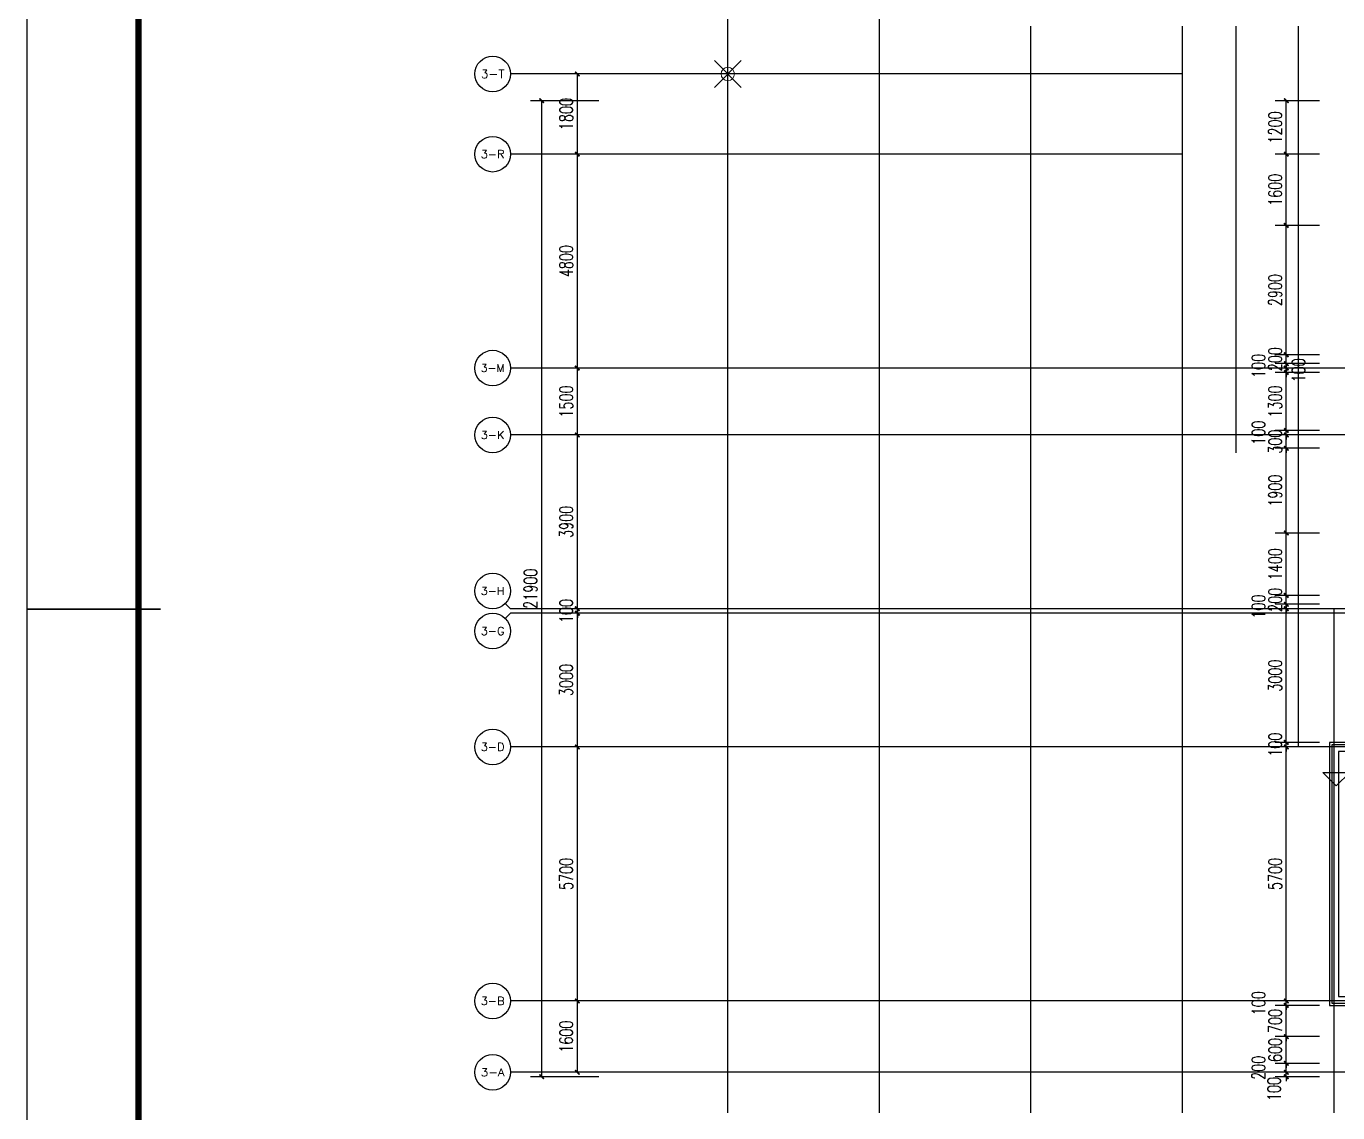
# Model space of a CAD drawing. Extents: x -59851 to 653804, y -249523 to 437614.
# Drawn here: x -59851 to -30432, y -112303 to -87923 of the extents above; entities that cross this region are included whole.
import ezdxf
from ezdxf.enums import TextEntityAlignment as Align

# ---------------------------------------------------------------- set-up
doc = ezdxf.new("R2010")
doc.units = 0
doc.header["$LTSCALE"] = 1000
doc.header["$MEASUREMENT"] = 0
doc.linetypes.add('DASH', pattern=[0.35, 0.25, -0.1])
for name, color, linetype in [('A-ROOF', 7, 'Continuous'), ('A-烟气道', 105, 'Continuous'), ('A-第三道尺寸线', 105, 'Continuous'), ('AXIS', 3, 'Continuous'), ('AXIS_TEXT', 7, 'Continuous'), ('DIM_ELEV', 3, 'Continuous'), ('DOTE', 16, 'Continuous'), ('LABEL_FIXBOX_PM', 7, 'Continuous'), ('LABEL_TXT_PM', 1, 'Continuous'), ('PUB_TEXT', 7, 'Continuous')]:
    doc.layers.add(name, color=color, linetype=linetype)
doc.layers.add('其它标注_TMP', color=8, linetype='Continuous', lineweight=0)
doc.styles.add('_TCH_AXIS', font='COMPLEX', dxfattribs={"bigfont": 'GBCBIG'})
doc.styles.add('_TCH_DIM', font='SIMPLEX.shx', dxfattribs={"width": 0.7, "bigfont": 'GBCBIG.shx'})
doc.styles.add('_TCH_DIM_T3', font='SIMPLEX.shx', dxfattribs={"width": 0.705882, "bigfont": 'GBCBIG.shx'})
doc.styles.add('COMPLEX', font='COMPLEX')
doc.styles.add('LABEL_TXT_PM', font='pm_njadri_romans1.shx', dxfattribs={"width": 0.7, "bigfont": 'pm_njadri_hztxt.shx'})
doc.styles.get("Standard").update_dxf_attribs({"font": 'gbenor.shx', "width": 0.7, "bigfont": 'gbcbig.shx'})
doc.dimstyles.new('_TCH_ARCH&&100', dxfattribs={"dimtxt": 297.5, "dimasz": 100, "dimexe": 250, "dimexo": 300, "dimgap": 100, "dimtad": 1, "dimdec": 0, "dimzin": 0, "dimdsep": 46, "dimtxsty": '_TCH_DIM_T3', "dimblk": 'ARCHTICK', "dimcen": 0.09, "dimclrt": 7, "dimazin": 2, "dimtfac": 1, "dimtdec": 0, "dimtix": 1, "dimtmove": 2, "dimatfit": 3, "dimfxl": 0, "dimtolj": 1, "dimtzin": 0, "dimarcsym": 0})

# ---------------------------------------------------------------- blocks, each defined once
blk = doc.blocks.new('_BJ_BasePt_Sign')
at = {"layer": '其它标注_TMP'}
for p, q in [((-300, -300), (300, 300)), ((300, -300), (-300, 300))]:
    blk.add_line(p, q, dxfattribs=at)
blk.add_circle((0, 0), 150, dxfattribs=at)
blk = doc.blocks.new('zhouxianssceng0329')
at = {"layer": 'DOTE'}
for p, q in [((-44114, 132090), (-44114, 156469)), ((-40714, 132090), (-40714, 156469)), ((-37314, 132090), (-37314, 156469)), ((-33914, 132090), (-33914, 156469)), ((-32714, 146898), (-32714, 156469)), ((-31314, 140298), (-31314, 156469)), ((-33914, 155398), (-44989, 155398)), ((-33914, 153598), (-44989, 153598)), ((5501, 148798), (-44989, 148798)), ((-20014, 147298), (-44989, 147298)), ((-3314, 143398), (-44989, 143398)), ((5501, 143298), (-44989, 143298)), ((-30514, 132090), (-30514, 143398)), ((5501, 140298), (-44989, 140298)), ((5501, 134598), (-44989, 134598)), ((5501, 132998), (-44989, 132998))]:
    blk.add_line(p, q, dxfattribs=at)
blk = doc.blocks.new('PMSheet_A1_20150113_5-3892016032414355901')
at = {"layer": 'LABEL_FIXBOX_PM'}
blk.add_lwpolyline([(0, 594), (841, 594), (841, 0), (0, 0)], close=True, dxfattribs=at)
at = {"layer": 'LABEL_FIXBOX_PM', "const_width": 1.4}
blk.add_lwpolyline([(831, 584), (25, 584), (25, 10), (831, 10)], close=True, dxfattribs=at)
at = {"layer": 'LABEL_FIXBOX_PM', "const_width": 0.35}
blk.add_lwpolyline([(0, 297), (30, 297)], dxfattribs=at)
at = {"layer": 'LABEL_TXT_PM', "style": 'LABEL_TXT_PM'}
for tag, height, width, p in [('修改图应说明理由', 4.5, 0.7, (788.35, 468.8)), ('出图章签名', 4.5, 0.7, (759.46, 338.09)), ('建设单位_U01', 4.5, 0.7, (800.9, 212.14)), ('建设单位', 4.5, 0.7, (800.9, 210.2)), ('建设单位_D01', 4.5, 0.7, (800.9, 207.4)), ('项目名称_U01', 4.5, 0.7, (800.9, 200.42)), ('项目名称', 4.5, 0.7, (800.9, 198.19)), ('项目名称_D01', 4.5, 0.7, (800.9, 195.3)), ('设计编号', 4.5, 0.6, (780.76, 187.9)), ('分项号', 4.5, 0.6, (820.26, 188)), ('项目经理', 4.5, 0.7, (780.26, 172)), ('项目经理签名', 4.5, 0.7, (810.18, 172.26)), ('审定', 4.5, 0.7, (780.26, 163.9)), ('审定签名', 4.5, 0.7, (810.18, 164.16)), ('审核', 4.5, 0.7, (780.26, 156)), ('审核签名', 4.5, 0.7, (810.18, 156.26)), ('项目负责签名', 4.5, 0.7, (810.18, 148.26)), ('项目负责', 4.5, 0.7, (780.26, 148)), ('专业负责', 4.5, 0.7, (780.26, 140)), ('专业负责签名', 4.5, 0.7, (810.18, 140.26)), ('校对', 4.5, 0.7, (780.26, 131.9)), ('校对签名', 4.5, 0.7, (810.18, 132.16)), ('设计', 4.5, 0.7, (780.26, 124)), ('设计签名', 4.5, 0.7, (810.18, 124.26)), ('绘制', 4.5, 0.7, (780.26, 115.9)), ('绘制签名', 4.5, 0.7, (810.18, 116.16)), ('方案_01', 4.5, 0.7, (780.26, 95.9)), ('方案_01签名', 4.5, 0.7, (810.18, 96.16)), ('方案_02', 4.5, 0.7, (780.26, 87.9)), ('方案_02签名', 4.5, 0.7, (810.18, 88.16)), ('方案_03', 4.5, 0.7, (780.29, 79.9)), ('方案_03签名', 4.5, 0.7, (810.2, 80.16)), ('方案_04', 4.5, 0.7, (780.26, 71.9)), ('方案_04签名', 4.5, 0.7, (810.18, 72.16)), ('图名_U02', 4.5, 0.7, (790.5, 60.2)), ('图名_U01', 4.5, 0.7, (790.5, 54.2)), ('图名', 4.5, 0.7, (790.5, 47.96)), ('图名_D01', 4.5, 0.7, (790.5, 42.4)), ('图名_D02', 4.5, 0.7, (790.5, 37)), ('图号', 3.5, 0.7, (760.97, 20.95)), ('图档号', 3.5, 0.7, (781.1, 20.95)), ('日期', 3.5, 0.7, (801.07, 20.95)), ('版本号', 3.5, 0.7, (820.27, 20.95))]:
    blk.add_attdef(tag, text='', height=height, dxfattribs=dict(at, width=width)).set_placement(p, align=Align.CENTER)
blk = doc.blocks.new('no2wuding0329')
at = {"layer": 'A-ROOF'}
for points in [[(-25564, 24698), (-29214, 24698), (-29214, 24898), (-29814, 24898), (-29814, 21598), (-30614, 21598), (-30614, 15698), (-27214, 15698)], [(-25564, 24648), (-29264, 24648), (-29264, 24848), (-29764, 24848), (-29764, 21548), (-30564, 21548), (-30564, 15748), (-27214, 15748)], [(-25564, 24498), (-29464, 24498), (-29614, 24498), (-29614, 21398), (-30414, 21398), (-30414, 15898), (-27214, 15898)], [(-30164, 15698), (-30164, 14948), (-27214, 14948)]]:
    blk.add_lwpolyline(points, dxfattribs=at)
at = {"layer": 'A-ROOF', "linetype": 'DASH'}
blk.add_lwpolyline([(-30114, 15698), (-30114, 14998), (-27214, 14998)], dxfattribs=at)
at = {"layer": 'A-烟气道'}
for points in [[(-27214, 24498), (-27214, 23818), (-26434, 23818), (-26434, 24498)], [(-27214, 24498), (-26434, 23818)], [(-26434, 24498), (-27214, 23818)]]:
    blk.add_lwpolyline(points, dxfattribs=at)
at = {"layer": 'A-烟气道', "linetype": 'DASH', "ltscale": 0.5}
for points in [[(-27114, 24498), (-27114, 23918), (-26534, 23918), (-26534, 24498)], [(-27014, 24498), (-27014, 24018), (-26634, 24018), (-26634, 24498)]]:
    blk.add_lwpolyline(points, dxfattribs=at)
at = {"layer": 'DIM_ELEV'}
for p, q in [((-27509, 24848), (-28783, 24848)), ((-27809, 24548), (-28109, 24848)), ((-27809, 24548), (-27509, 24848)), ((-30464, 20626), (-30764, 20926)), ((-30764, 20926), (-29490, 20926)), ((-30464, 20626), (-30164, 20926)), ((-27749, 19278), (-28049, 19578)), ((-28049, 19578), (-26775, 19578)), ((-27749, 19278), (-27449, 19578)), ((-28489, 16148), (-29763, 16148)), ((-28789, 15848), (-29089, 16148)), ((-28789, 15848), (-28489, 16148)), ((-28057, 15339), (-29331, 15339)), ((-28357, 15039), (-28657, 15339)), ((-28357, 15039), (-28057, 15339))]:
    blk.add_line(p, q, dxfattribs=at)
at = {"layer": 'PUB_TEXT', "style": '_TCH_DIM'}
for s, height, width, p in [('51.800', 297.5, 0.494118, (-28813, 24953)), ('51.800', 297.5, 0.494118, (-30220, 21031)), ('(', 298, 0.494118, (-26675, 19683)), ('结构', 337.6, 0.7, (-26577, 19683)), (')', 298, 0.494118, (-26233, 19683)), ('50.510', 297.5, 0.494118, (-27505, 19683)), ('51.800', 297.5, 0.494118, (-29793, 16253)), ('50.400', 297.5, 0.494118, (-29361, 15444))]:
    blk.add_text(s, height=height, dxfattribs=dict(at, width=width)).set_placement(p)
at = {"layer": 'PUB_TEXT', "width": 0.7}
blk.add_text('保温不上人屋面', height=337.6, dxfattribs=at).set_placement((-27704, 20349))
blk = doc.blocks.new('_ArchTick')
at = {"color": 0, "linetype": 'ByBlock', "const_width": 0.4}
blk.add_lwpolyline([(-0.5, -0.5), (0.5, 0.5)], dxfattribs=at)
blk = doc.blocks.new('*D1746')
at = {"layer": 'A-第三道尺寸线', "color": 0, "lineweight": -2, "transparency": 16777216}
for p, q in [((-30844, -111394), (-31836, -111394)), ((-30844, -111494), (-31836, -111494)), ((-31586, -111394), (-31586, -111294)), ((-31586, -111494), (-31586, -111394)), ((-31586, -111494), (-31586, -111594))]:
    blk.add_line(p, q, dxfattribs=at)
at = {"layer": 'Defpoints', "color": 0, "transparency": 16777216}
for p in [(-31586, -111394), (-30544, -111394), (-30544, -111494)]:
    blk.add_point(p, dxfattribs=at)
at = {"layer": 'A-第三道尺寸线', "color": 0, "lineweight": -2, "transparency": 16777216, "xscale": 100, "yscale": 100, "zscale": 100}
for p, rotation in [((-31586, -111394), 270), ((-31586, -111494), 90)]:
    blk.add_blockref('_ArchTick', p, dxfattribs=dict(at, rotation=rotation))
at = {"layer": 'A-第三道尺寸线', "color": 7, "transparency": 16777216, "insert": (-31861, -111769), "char_height": 297.5, "attachment_point": 5, "rotation": 90, "style": '_TCH_DIM_T3'}
blk.add_mtext('\\A1;100', dxfattribs=at)
blk = doc.blocks.new('*D1747')
at = {"layer": 'A-第三道尺寸线', "color": 0, "lineweight": -2, "transparency": 16777216}
for p, q in [((-30844, -111194), (-31836, -111194)), ((-31586, -111394), (-31586, -111194)), ((-30844, -111394), (-31836, -111394))]:
    blk.add_line(p, q, dxfattribs=at)
at = {"layer": 'Defpoints', "color": 0, "transparency": 16777216}
for p in [(-31586, -111194), (-30544, -111194), (-30544, -111394)]:
    blk.add_point(p, dxfattribs=at)
at = {"layer": 'A-第三道尺寸线', "color": 0, "lineweight": -2, "transparency": 16777216, "xscale": 100, "yscale": 100, "zscale": 100}
for p, rotation in [((-31586, -111194), 90), ((-31586, -111394), 270)]:
    blk.add_blockref('_ArchTick', p, dxfattribs=dict(at, rotation=rotation))
at = {"layer": 'A-第三道尺寸线', "color": 7, "transparency": 16777216, "insert": (-32211, -111294), "char_height": 297.5, "attachment_point": 5, "rotation": 90, "style": '_TCH_DIM_T3'}
blk.add_mtext('\\A1;200', dxfattribs=at)
blk = doc.blocks.new('*D1748')
at = {"layer": 'A-第三道尺寸线', "color": 0, "lineweight": -2, "transparency": 16777216}
for p, q in [((-30844, -110594), (-31836, -110594)), ((-31586, -110594), (-31586, -110494)), ((-31586, -111194), (-31586, -110594)), ((-30844, -111194), (-31836, -111194)), ((-31586, -111194), (-31586, -111294))]:
    blk.add_line(p, q, dxfattribs=at)
at = {"layer": 'Defpoints', "color": 0, "transparency": 16777216}
for p in [(-31586, -110594), (-30544, -110594), (-30544, -111194)]:
    blk.add_point(p, dxfattribs=at)
at = {"layer": 'A-第三道尺寸线', "color": 0, "lineweight": -2, "transparency": 16777216, "xscale": 100, "yscale": 100, "zscale": 100}
for p, rotation in [((-31586, -110594), 270), ((-31586, -111194), 90)]:
    blk.add_blockref('_ArchTick', p, dxfattribs=dict(at, rotation=rotation))
at = {"layer": 'A-第三道尺寸线', "color": 7, "transparency": 16777216, "insert": (-31835, -110894), "char_height": 297.5, "attachment_point": 5, "rotation": 90, "style": '_TCH_DIM_T3'}
blk.add_mtext('\\A1;600', dxfattribs=at)
blk = doc.blocks.new('*D1749')
at = {"layer": 'A-第三道尺寸线', "color": 0, "lineweight": -2, "transparency": 16777216}
for p, q in [((-30844, -109894), (-31836, -109894)), ((-31586, -109894), (-31586, -109794)), ((-31586, -110594), (-31586, -109894)), ((-30844, -110594), (-31836, -110594)), ((-31586, -110594), (-31586, -110694))]:
    blk.add_line(p, q, dxfattribs=at)
at = {"layer": 'Defpoints', "color": 0, "transparency": 16777216}
for p in [(-31586, -109894), (-30544, -109894), (-30544, -110594)]:
    blk.add_point(p, dxfattribs=at)
at = {"layer": 'A-第三道尺寸线', "color": 0, "lineweight": -2, "transparency": 16777216, "xscale": 100, "yscale": 100, "zscale": 100}
for p, rotation in [((-31586, -109894), 270), ((-31586, -110594), 90)]:
    blk.add_blockref('_ArchTick', p, dxfattribs=dict(at, rotation=rotation))
at = {"layer": 'A-第三道尺寸线', "color": 7, "transparency": 16777216, "insert": (-31835, -110244), "char_height": 297.5, "attachment_point": 5, "rotation": 90, "style": '_TCH_DIM_T3'}
blk.add_mtext('\\A1;700', dxfattribs=at)
blk = doc.blocks.new('*D1750')
at = {"layer": 'A-第三道尺寸线', "color": 0, "lineweight": -2, "transparency": 16777216}
for p, q in [((-31586, -109794), (-31586, -109694)), ((-30844, -109794), (-31836, -109794)), ((-30844, -109894), (-31836, -109894)), ((-31586, -109894), (-31586, -109794)), ((-31586, -109894), (-31586, -109994))]:
    blk.add_line(p, q, dxfattribs=at)
at = {"layer": 'Defpoints', "color": 0, "transparency": 16777216}
for p in [(-31586, -109794), (-30544, -109794), (-30544, -109894)]:
    blk.add_point(p, dxfattribs=at)
at = {"layer": 'A-第三道尺寸线', "color": 0, "lineweight": -2, "transparency": 16777216, "xscale": 100, "yscale": 100, "zscale": 100}
for p, rotation in [((-31586, -109794), 270), ((-31586, -109894), 90)]:
    blk.add_blockref('_ArchTick', p, dxfattribs=dict(at, rotation=rotation))
at = {"layer": 'A-第三道尺寸线', "color": 7, "transparency": 16777216, "insert": (-32211, -109844), "char_height": 297.5, "attachment_point": 5, "rotation": 90, "style": '_TCH_DIM_T3'}
blk.add_mtext('\\A1;100', dxfattribs=at)
blk = doc.blocks.new('*D1751')
at = {"layer": 'A-第三道尺寸线', "color": 0, "lineweight": -2, "transparency": 16777216}
for p, q in [((-30844, -104094), (-31836, -104094)), ((-31586, -109794), (-31586, -104094)), ((-30844, -109794), (-31836, -109794))]:
    blk.add_line(p, q, dxfattribs=at)
at = {"layer": 'Defpoints', "color": 0, "transparency": 16777216}
for p in [(-31586, -104094), (-30544, -104094), (-30544, -109794)]:
    blk.add_point(p, dxfattribs=at)
at = {"layer": 'A-第三道尺寸线', "color": 0, "lineweight": -2, "transparency": 16777216, "xscale": 100, "yscale": 100, "zscale": 100}
for p, rotation in [((-31586, -104094), 90), ((-31586, -109794), 270)]:
    blk.add_blockref('_ArchTick', p, dxfattribs=dict(at, rotation=rotation))
at = {"layer": 'A-第三道尺寸线', "color": 7, "transparency": 16777216, "insert": (-31835, -106944), "char_height": 297.5, "attachment_point": 5, "rotation": 90, "style": '_TCH_DIM_T3'}
blk.add_mtext('\\A1;5700', dxfattribs=at)
blk = doc.blocks.new('*D1752')
at = {"layer": 'A-第三道尺寸线', "color": 0, "lineweight": -2, "transparency": 16777216}
for p, q in [((-30844, -103994), (-31836, -103994)), ((-30844, -104094), (-31836, -104094)), ((-31586, -103994), (-31586, -103894)), ((-31586, -104094), (-31586, -103994)), ((-31586, -104094), (-31586, -104194))]:
    blk.add_line(p, q, dxfattribs=at)
at = {"layer": 'Defpoints', "color": 0, "transparency": 16777216}
for p in [(-31586, -103994), (-30544, -103994), (-30544, -104094)]:
    blk.add_point(p, dxfattribs=at)
at = {"layer": 'A-第三道尺寸线', "color": 0, "lineweight": -2, "transparency": 16777216, "xscale": 100, "yscale": 100, "zscale": 100}
for p, rotation in [((-31586, -103994), 270), ((-31586, -104094), 90)]:
    blk.add_blockref('_ArchTick', p, dxfattribs=dict(at, rotation=rotation))
at = {"layer": 'A-第三道尺寸线', "color": 7, "transparency": 16777216, "insert": (-31835, -104044), "char_height": 297.5, "attachment_point": 5, "rotation": 90, "style": '_TCH_DIM_T3'}
blk.add_mtext('\\A1;100', dxfattribs=at)
blk = doc.blocks.new('*D1753')
at = {"layer": 'A-第三道尺寸线', "color": 0, "lineweight": -2, "transparency": 16777216}
for p, q in [((-30844, -100994), (-31836, -100994)), ((-31586, -103994), (-31586, -100994)), ((-30844, -103994), (-31836, -103994))]:
    blk.add_line(p, q, dxfattribs=at)
at = {"layer": 'Defpoints', "color": 0, "transparency": 16777216}
for p in [(-31586, -100994), (-30544, -100994), (-30544, -103994)]:
    blk.add_point(p, dxfattribs=at)
at = {"layer": 'A-第三道尺寸线', "color": 0, "lineweight": -2, "transparency": 16777216, "xscale": 100, "yscale": 100, "zscale": 100}
for p, rotation in [((-31586, -100994), 90), ((-31586, -103994), 270)]:
    blk.add_blockref('_ArchTick', p, dxfattribs=dict(at, rotation=rotation))
at = {"layer": 'A-第三道尺寸线', "color": 7, "transparency": 16777216, "insert": (-31835, -102494), "char_height": 297.5, "attachment_point": 5, "rotation": 90, "style": '_TCH_DIM_T3'}
blk.add_mtext('\\A1;3000', dxfattribs=at)
blk = doc.blocks.new('*D1754')
at = {"layer": 'A-第三道尺寸线', "color": 0, "lineweight": -2, "transparency": 16777216}
for p, q in [((-30844, -100894), (-31836, -100894)), ((-31586, -100894), (-31586, -100794)), ((-31586, -100994), (-31586, -100894)), ((-30844, -100994), (-31836, -100994)), ((-31586, -100994), (-31586, -101094))]:
    blk.add_line(p, q, dxfattribs=at)
at = {"layer": 'Defpoints', "color": 0, "transparency": 16777216}
for p in [(-31586, -100894), (-30544, -100894), (-30544, -100994)]:
    blk.add_point(p, dxfattribs=at)
at = {"layer": 'A-第三道尺寸线', "color": 0, "lineweight": -2, "transparency": 16777216, "xscale": 100, "yscale": 100, "zscale": 100}
for p, rotation in [((-31586, -100894), 270), ((-31586, -100994), 90)]:
    blk.add_blockref('_ArchTick', p, dxfattribs=dict(at, rotation=rotation))
at = {"layer": 'A-第三道尺寸线', "color": 7, "transparency": 16777216, "insert": (-32211, -100944), "char_height": 297.5, "attachment_point": 5, "rotation": 90, "style": '_TCH_DIM_T3'}
blk.add_mtext('\\A1;100', dxfattribs=at)
blk = doc.blocks.new('*D1755')
at = {"layer": 'A-第三道尺寸线', "color": 0, "lineweight": -2, "transparency": 16777216}
for p, q in [((-31586, -100694), (-31586, -100594)), ((-30844, -100694), (-31836, -100694)), ((-30844, -100894), (-31836, -100894)), ((-31586, -100894), (-31586, -100694)), ((-31586, -100894), (-31586, -100994))]:
    blk.add_line(p, q, dxfattribs=at)
at = {"layer": 'Defpoints', "color": 0, "transparency": 16777216}
for p in [(-31586, -100694), (-30544, -100694), (-30544, -100894)]:
    blk.add_point(p, dxfattribs=at)
at = {"layer": 'A-第三道尺寸线', "color": 0, "lineweight": -2, "transparency": 16777216, "xscale": 100, "yscale": 100, "zscale": 100}
for p, rotation in [((-31586, -100694), 270), ((-31586, -100894), 90)]:
    blk.add_blockref('_ArchTick', p, dxfattribs=dict(at, rotation=rotation))
at = {"layer": 'A-第三道尺寸线', "color": 7, "transparency": 16777216, "insert": (-31835, -100794), "char_height": 297.5, "attachment_point": 5, "rotation": 90, "style": '_TCH_DIM_T3'}
blk.add_mtext('\\A1;200', dxfattribs=at)
blk = doc.blocks.new('*D1756')
at = {"layer": 'A-第三道尺寸线', "color": 0, "lineweight": -2, "transparency": 16777216}
for p, q in [((-30844, -99294), (-31836, -99294)), ((-31586, -100694), (-31586, -99294)), ((-30844, -100694), (-31836, -100694))]:
    blk.add_line(p, q, dxfattribs=at)
at = {"layer": 'Defpoints', "color": 0, "transparency": 16777216}
for p in [(-31586, -99294), (-30544, -99294), (-30544, -100694)]:
    blk.add_point(p, dxfattribs=at)
at = {"layer": 'A-第三道尺寸线', "color": 0, "lineweight": -2, "transparency": 16777216, "xscale": 100, "yscale": 100, "zscale": 100}
for p, rotation in [((-31586, -99294), 90), ((-31586, -100694), 270)]:
    blk.add_blockref('_ArchTick', p, dxfattribs=dict(at, rotation=rotation))
at = {"layer": 'A-第三道尺寸线', "color": 7, "transparency": 16777216, "insert": (-31835, -99994), "char_height": 297.5, "attachment_point": 5, "rotation": 90, "style": '_TCH_DIM_T3'}
blk.add_mtext('\\A1;1400', dxfattribs=at)
blk = doc.blocks.new('*D1757')
at = {"layer": 'A-第三道尺寸线', "color": 0, "lineweight": -2, "transparency": 16777216}
for p, q in [((-30844, -97394), (-31836, -97394)), ((-31586, -99294), (-31586, -97394)), ((-30844, -99294), (-31836, -99294))]:
    blk.add_line(p, q, dxfattribs=at)
at = {"layer": 'Defpoints', "color": 0, "transparency": 16777216}
for p in [(-31586, -97394), (-30544, -97394), (-30544, -99294)]:
    blk.add_point(p, dxfattribs=at)
at = {"layer": 'A-第三道尺寸线', "color": 0, "lineweight": -2, "transparency": 16777216, "xscale": 100, "yscale": 100, "zscale": 100}
for p, rotation in [((-31586, -97394), 90), ((-31586, -99294), 270)]:
    blk.add_blockref('_ArchTick', p, dxfattribs=dict(at, rotation=rotation))
at = {"layer": 'A-第三道尺寸线', "color": 7, "transparency": 16777216, "insert": (-31835, -98344), "char_height": 297.5, "attachment_point": 5, "rotation": 90, "style": '_TCH_DIM_T3'}
blk.add_mtext('\\A1;1900', dxfattribs=at)
blk = doc.blocks.new('*D1758')
at = {"layer": 'A-第三道尺寸线', "color": 0, "lineweight": -2, "transparency": 16777216}
for p, q in [((-31586, -97094), (-31586, -96994)), ((-30844, -97094), (-31836, -97094)), ((-31586, -97394), (-31586, -97094)), ((-30844, -97394), (-31836, -97394)), ((-31586, -97394), (-31586, -97494))]:
    blk.add_line(p, q, dxfattribs=at)
at = {"layer": 'Defpoints', "color": 0, "transparency": 16777216}
for p in [(-31586, -97094), (-30544, -97094), (-30544, -97394)]:
    blk.add_point(p, dxfattribs=at)
at = {"layer": 'A-第三道尺寸线', "color": 0, "lineweight": -2, "transparency": 16777216, "xscale": 100, "yscale": 100, "zscale": 100}
for p, rotation in [((-31586, -97094), 270), ((-31586, -97394), 90)]:
    blk.add_blockref('_ArchTick', p, dxfattribs=dict(at, rotation=rotation))
at = {"layer": 'A-第三道尺寸线', "color": 7, "transparency": 16777216, "insert": (-31835, -97244), "char_height": 297.5, "attachment_point": 5, "rotation": 90, "style": '_TCH_DIM_T3'}
blk.add_mtext('\\A1;300', dxfattribs=at)
blk = doc.blocks.new('*D1759')
at = {"layer": 'A-第三道尺寸线', "color": 0, "lineweight": -2, "transparency": 16777216}
for p, q in [((-30844, -96994), (-31836, -96994)), ((-31586, -96994), (-31586, -96894)), ((-31586, -97094), (-31586, -96994)), ((-30844, -97094), (-31836, -97094)), ((-31586, -97094), (-31586, -97194))]:
    blk.add_line(p, q, dxfattribs=at)
at = {"layer": 'Defpoints', "color": 0, "transparency": 16777216}
for p in [(-31586, -96994), (-30544, -96994), (-30544, -97094)]:
    blk.add_point(p, dxfattribs=at)
at = {"layer": 'A-第三道尺寸线', "color": 0, "lineweight": -2, "transparency": 16777216, "xscale": 100, "yscale": 100, "zscale": 100}
for p, rotation in [((-31586, -96994), 270), ((-31586, -97094), 90)]:
    blk.add_blockref('_ArchTick', p, dxfattribs=dict(at, rotation=rotation))
at = {"layer": 'A-第三道尺寸线', "color": 7, "transparency": 16777216, "insert": (-32211, -97044), "char_height": 297.5, "attachment_point": 5, "rotation": 90, "style": '_TCH_DIM_T3'}
blk.add_mtext('\\A1;100', dxfattribs=at)
blk = doc.blocks.new('*D1760')
at = {"layer": 'A-第三道尺寸线', "color": 0, "lineweight": -2, "transparency": 16777216}
for p, q in [((-30844, -95694), (-31836, -95694)), ((-31586, -96994), (-31586, -95694)), ((-30844, -96994), (-31836, -96994))]:
    blk.add_line(p, q, dxfattribs=at)
at = {"layer": 'Defpoints', "color": 0, "transparency": 16777216}
for p in [(-31586, -95694), (-30544, -95694), (-30544, -96994)]:
    blk.add_point(p, dxfattribs=at)
at = {"layer": 'A-第三道尺寸线', "color": 0, "lineweight": -2, "transparency": 16777216, "xscale": 100, "yscale": 100, "zscale": 100}
for p, rotation in [((-31586, -95694), 90), ((-31586, -96994), 270)]:
    blk.add_blockref('_ArchTick', p, dxfattribs=dict(at, rotation=rotation))
at = {"layer": 'A-第三道尺寸线', "color": 7, "transparency": 16777216, "insert": (-31835, -96344), "char_height": 297.5, "attachment_point": 5, "rotation": 90, "style": '_TCH_DIM_T3'}
blk.add_mtext('\\A1;1300', dxfattribs=at)
blk = doc.blocks.new('*D1761')
at = {"layer": 'A-第三道尺寸线', "color": 0, "lineweight": -2, "transparency": 16777216}
for p, q in [((-30844, -95594), (-31836, -95594)), ((-31586, -95594), (-31586, -95494)), ((-31586, -95694), (-31586, -95594)), ((-30844, -95694), (-31836, -95694)), ((-31586, -95694), (-31586, -95794))]:
    blk.add_line(p, q, dxfattribs=at)
at = {"layer": 'Defpoints', "color": 0, "transparency": 16777216}
for p in [(-31586, -95594), (-30544, -95594), (-30544, -95694)]:
    blk.add_point(p, dxfattribs=at)
at = {"layer": 'A-第三道尺寸线', "color": 0, "lineweight": -2, "transparency": 16777216, "xscale": 100, "yscale": 100, "zscale": 100}
for p, rotation in [((-31586, -95594), 270), ((-31586, -95694), 90)]:
    blk.add_blockref('_ArchTick', p, dxfattribs=dict(at, rotation=rotation))
at = {"layer": 'A-第三道尺寸线', "color": 7, "transparency": 16777216, "insert": (-31311, -95644), "char_height": 297.5, "attachment_point": 5, "rotation": 90, "style": '_TCH_DIM_T3'}
blk.add_mtext('\\A1;100', dxfattribs=at)
blk = doc.blocks.new('*D1762')
at = {"layer": 'A-第三道尺寸线', "color": 0, "lineweight": -2, "transparency": 16777216}
for p, q in [((-30844, -95494), (-31836, -95494)), ((-30844, -95594), (-31836, -95594)), ((-31586, -95494), (-31586, -95394)), ((-31586, -95594), (-31586, -95494)), ((-31586, -95594), (-31586, -95694))]:
    blk.add_line(p, q, dxfattribs=at)
at = {"layer": 'Defpoints', "color": 0, "transparency": 16777216}
for p in [(-31586, -95494), (-30544, -95494), (-30544, -95594)]:
    blk.add_point(p, dxfattribs=at)
at = {"layer": 'A-第三道尺寸线', "color": 0, "lineweight": -2, "transparency": 16777216, "xscale": 100, "yscale": 100, "zscale": 100}
for p, rotation in [((-31586, -95494), 270), ((-31586, -95594), 90)]:
    blk.add_blockref('_ArchTick', p, dxfattribs=dict(at, rotation=rotation))
at = {"layer": 'A-第三道尺寸线', "color": 7, "transparency": 16777216, "insert": (-32211, -95544), "char_height": 297.5, "attachment_point": 5, "rotation": 90, "style": '_TCH_DIM_T3'}
blk.add_mtext('\\A1;100', dxfattribs=at)
blk = doc.blocks.new('*D1763')
at = {"layer": 'A-第三道尺寸线', "color": 0, "lineweight": -2, "transparency": 16777216}
for p, q in [((-30844, -95294), (-31836, -95294)), ((-31586, -95294), (-31586, -95194)), ((-31586, -95494), (-31586, -95294)), ((-30844, -95494), (-31836, -95494)), ((-31586, -95494), (-31586, -95594))]:
    blk.add_line(p, q, dxfattribs=at)
at = {"layer": 'Defpoints', "color": 0, "transparency": 16777216}
for p in [(-31586, -95294), (-30544, -95294), (-30544, -95494)]:
    blk.add_point(p, dxfattribs=at)
at = {"layer": 'A-第三道尺寸线', "color": 0, "lineweight": -2, "transparency": 16777216, "xscale": 100, "yscale": 100, "zscale": 100}
for p, rotation in [((-31586, -95294), 270), ((-31586, -95494), 90)]:
    blk.add_blockref('_ArchTick', p, dxfattribs=dict(at, rotation=rotation))
at = {"layer": 'A-第三道尺寸线', "color": 7, "transparency": 16777216, "insert": (-31835, -95394), "char_height": 297.5, "attachment_point": 5, "rotation": 90, "style": '_TCH_DIM_T3'}
blk.add_mtext('\\A1;200', dxfattribs=at)
blk = doc.blocks.new('*D1764')
at = {"layer": 'A-第三道尺寸线', "color": 0, "lineweight": -2, "transparency": 16777216}
for p, q in [((-30844, -92394), (-31836, -92394)), ((-31586, -95294), (-31586, -92394)), ((-30844, -95294), (-31836, -95294))]:
    blk.add_line(p, q, dxfattribs=at)
at = {"layer": 'Defpoints', "color": 0, "transparency": 16777216}
for p in [(-31586, -92394), (-30544, -92394), (-30544, -95294)]:
    blk.add_point(p, dxfattribs=at)
at = {"layer": 'A-第三道尺寸线', "color": 0, "lineweight": -2, "transparency": 16777216, "xscale": 100, "yscale": 100, "zscale": 100}
for p, rotation in [((-31586, -92394), 90), ((-31586, -95294), 270)]:
    blk.add_blockref('_ArchTick', p, dxfattribs=dict(at, rotation=rotation))
at = {"layer": 'A-第三道尺寸线', "color": 7, "transparency": 16777216, "insert": (-31835, -93844), "char_height": 297.5, "attachment_point": 5, "rotation": 90, "style": '_TCH_DIM_T3'}
blk.add_mtext('\\A1;2900', dxfattribs=at)
blk = doc.blocks.new('*D1765')
at = {"layer": 'A-第三道尺寸线', "color": 0, "lineweight": -2, "transparency": 16777216}
for p, q in [((-30844, -90794), (-31836, -90794)), ((-31586, -92394), (-31586, -90794)), ((-30844, -92394), (-31836, -92394))]:
    blk.add_line(p, q, dxfattribs=at)
at = {"layer": 'Defpoints', "color": 0, "transparency": 16777216}
for p in [(-31586, -90794), (-30544, -90794), (-30544, -92394)]:
    blk.add_point(p, dxfattribs=at)
at = {"layer": 'A-第三道尺寸线', "color": 0, "lineweight": -2, "transparency": 16777216, "xscale": 100, "yscale": 100, "zscale": 100}
for p, rotation in [((-31586, -90794), 90), ((-31586, -92394), 270)]:
    blk.add_blockref('_ArchTick', p, dxfattribs=dict(at, rotation=rotation))
at = {"layer": 'A-第三道尺寸线', "color": 7, "transparency": 16777216, "insert": (-31835, -91594), "char_height": 297.5, "attachment_point": 5, "rotation": 90, "style": '_TCH_DIM_T3'}
blk.add_mtext('\\A1;1600', dxfattribs=at)
blk = doc.blocks.new('*D1766')
at = {"layer": 'A-第三道尺寸线', "color": 0, "lineweight": -2, "transparency": 16777216}
for p, q in [((-30844, -89594), (-31836, -89594)), ((-31586, -90794), (-31586, -89594)), ((-30844, -90794), (-31836, -90794))]:
    blk.add_line(p, q, dxfattribs=at)
at = {"layer": 'Defpoints', "color": 0, "transparency": 16777216}
for p in [(-31586, -89594), (-30544, -89594), (-30544, -90794)]:
    blk.add_point(p, dxfattribs=at)
at = {"layer": 'A-第三道尺寸线', "color": 0, "lineweight": -2, "transparency": 16777216, "xscale": 100, "yscale": 100, "zscale": 100}
for p, rotation in [((-31586, -89594), 90), ((-31586, -90794), 270)]:
    blk.add_blockref('_ArchTick', p, dxfattribs=dict(at, rotation=rotation))
at = {"layer": 'A-第三道尺寸线', "color": 7, "transparency": 16777216, "insert": (-31835, -90194), "char_height": 297.5, "attachment_point": 5, "rotation": 90, "style": '_TCH_DIM_T3'}
blk.add_mtext('\\A1;1200', dxfattribs=at)
blk = doc.blocks.new('*D3122')
at = {"layer": 'AXIS', "color": 0, "lineweight": -2, "transparency": 16777216}
for p, q in [((-45289, -109794), (-47739, -109794)), ((-47489, -111394), (-47489, -109794)), ((-45289, -111394), (-47739, -111394))]:
    blk.add_line(p, q, dxfattribs=at)
at = {"layer": 'Defpoints', "color": 0, "transparency": 16777216}
for p in [(-47489, -109794), (-44989, -109794), (-44989, -111394)]:
    blk.add_point(p, dxfattribs=at)
at = {"layer": 'AXIS', "color": 0, "lineweight": -2, "transparency": 16777216, "xscale": 100, "yscale": 100, "zscale": 100}
for p, rotation in [((-47489, -109794), 90), ((-47489, -111394), 270)]:
    blk.add_blockref('_ArchTick', p, dxfattribs=dict(at, rotation=rotation))
at = {"layer": 'AXIS', "color": 7, "transparency": 16777216, "insert": (-47737, -110594), "char_height": 297.5, "attachment_point": 5, "rotation": 90, "style": '_TCH_DIM_T3'}
blk.add_mtext('\\A1;1600', dxfattribs=at)
blk = doc.blocks.new('*D3123')
at = {"layer": 'AXIS', "color": 0, "lineweight": -2, "transparency": 16777216}
for p, q in [((-45289, -104094), (-47739, -104094)), ((-47489, -109794), (-47489, -104094)), ((-45289, -109794), (-47739, -109794))]:
    blk.add_line(p, q, dxfattribs=at)
at = {"layer": 'Defpoints', "color": 0, "transparency": 16777216}
for p in [(-47489, -104094), (-44989, -104094), (-44989, -109794)]:
    blk.add_point(p, dxfattribs=at)
at = {"layer": 'AXIS', "color": 0, "lineweight": -2, "transparency": 16777216, "xscale": 100, "yscale": 100, "zscale": 100}
for p, rotation in [((-47489, -104094), 90), ((-47489, -109794), 270)]:
    blk.add_blockref('_ArchTick', p, dxfattribs=dict(at, rotation=rotation))
at = {"layer": 'AXIS', "color": 7, "transparency": 16777216, "insert": (-47737, -106944), "char_height": 297.5, "attachment_point": 5, "rotation": 90, "style": '_TCH_DIM_T3'}
blk.add_mtext('\\A1;5700', dxfattribs=at)
blk = doc.blocks.new('*D3124')
at = {"layer": 'AXIS', "color": 0, "lineweight": -2, "transparency": 16777216}
for p, q in [((-45289, -101094), (-47739, -101094)), ((-47489, -104094), (-47489, -101094)), ((-45289, -104094), (-47739, -104094))]:
    blk.add_line(p, q, dxfattribs=at)
at = {"layer": 'Defpoints', "color": 0, "transparency": 16777216}
for p in [(-47489, -101094), (-44989, -101094), (-44989, -104094)]:
    blk.add_point(p, dxfattribs=at)
at = {"layer": 'AXIS', "color": 0, "lineweight": -2, "transparency": 16777216, "xscale": 100, "yscale": 100, "zscale": 100}
for p, rotation in [((-47489, -101094), 90), ((-47489, -104094), 270)]:
    blk.add_blockref('_ArchTick', p, dxfattribs=dict(at, rotation=rotation))
at = {"layer": 'AXIS', "color": 7, "transparency": 16777216, "insert": (-47737, -102594), "char_height": 297.5, "attachment_point": 5, "rotation": 90, "style": '_TCH_DIM_T3'}
blk.add_mtext('\\A1;3000', dxfattribs=at)
blk = doc.blocks.new('*D3125')
at = {"layer": 'AXIS', "color": 0, "lineweight": -2, "transparency": 16777216}
for p, q in [((-47489, -100994), (-47489, -100894)), ((-45289, -100994), (-47739, -100994)), ((-45289, -101094), (-47739, -101094)), ((-47489, -101094), (-47489, -100994)), ((-47489, -101094), (-47489, -101194))]:
    blk.add_line(p, q, dxfattribs=at)
at = {"layer": 'Defpoints', "color": 0, "transparency": 16777216}
for p in [(-47489, -100994), (-44989, -100994), (-44989, -101094)]:
    blk.add_point(p, dxfattribs=at)
at = {"layer": 'AXIS', "color": 0, "lineweight": -2, "transparency": 16777216, "xscale": 100, "yscale": 100, "zscale": 100}
for p, rotation in [((-47489, -100994), 270), ((-47489, -101094), 90)]:
    blk.add_blockref('_ArchTick', p, dxfattribs=dict(at, rotation=rotation))
at = {"layer": 'AXIS', "color": 7, "transparency": 16777216, "insert": (-47737, -101044), "char_height": 297.5, "attachment_point": 5, "rotation": 90, "style": '_TCH_DIM_T3'}
blk.add_mtext('\\A1;100', dxfattribs=at)
blk = doc.blocks.new('*D3126')
at = {"layer": 'AXIS', "color": 0, "lineweight": -2, "transparency": 16777216}
for p, q in [((-45289, -97094), (-47739, -97094)), ((-47489, -100994), (-47489, -97094)), ((-45289, -100994), (-47739, -100994))]:
    blk.add_line(p, q, dxfattribs=at)
at = {"layer": 'Defpoints', "color": 0, "transparency": 16777216}
for p in [(-47489, -97094), (-44989, -97094), (-44989, -100994)]:
    blk.add_point(p, dxfattribs=at)
at = {"layer": 'AXIS', "color": 0, "lineweight": -2, "transparency": 16777216, "xscale": 100, "yscale": 100, "zscale": 100}
for p, rotation in [((-47489, -97094), 90), ((-47489, -100994), 270)]:
    blk.add_blockref('_ArchTick', p, dxfattribs=dict(at, rotation=rotation))
at = {"layer": 'AXIS', "color": 7, "transparency": 16777216, "insert": (-47737, -99044), "char_height": 297.5, "attachment_point": 5, "rotation": 90, "style": '_TCH_DIM_T3'}
blk.add_mtext('\\A1;3900', dxfattribs=at)
blk = doc.blocks.new('*D3127')
at = {"layer": 'AXIS', "color": 0, "lineweight": -2, "transparency": 16777216}
for p, q in [((-45289, -95594), (-47739, -95594)), ((-47489, -97094), (-47489, -95594)), ((-45289, -97094), (-47739, -97094))]:
    blk.add_line(p, q, dxfattribs=at)
at = {"layer": 'Defpoints', "color": 0, "transparency": 16777216}
for p in [(-47489, -95594), (-44989, -95594), (-44989, -97094)]:
    blk.add_point(p, dxfattribs=at)
at = {"layer": 'AXIS', "color": 0, "lineweight": -2, "transparency": 16777216, "xscale": 100, "yscale": 100, "zscale": 100}
for p, rotation in [((-47489, -95594), 90), ((-47489, -97094), 270)]:
    blk.add_blockref('_ArchTick', p, dxfattribs=dict(at, rotation=rotation))
at = {"layer": 'AXIS', "color": 7, "transparency": 16777216, "insert": (-47737, -96344), "char_height": 297.5, "attachment_point": 5, "rotation": 90, "style": '_TCH_DIM_T3'}
blk.add_mtext('\\A1;1500', dxfattribs=at)
blk = doc.blocks.new('*D3128')
at = {"layer": 'AXIS', "color": 0, "lineweight": -2, "transparency": 16777216}
for p, q in [((-45289, -90794), (-47739, -90794)), ((-47489, -95594), (-47489, -90794)), ((-45289, -95594), (-47739, -95594))]:
    blk.add_line(p, q, dxfattribs=at)
at = {"layer": 'Defpoints', "color": 0, "transparency": 16777216}
for p in [(-47489, -90794), (-44989, -90794), (-44989, -95594)]:
    blk.add_point(p, dxfattribs=at)
at = {"layer": 'AXIS', "color": 0, "lineweight": -2, "transparency": 16777216, "xscale": 100, "yscale": 100, "zscale": 100}
for p, rotation in [((-47489, -90794), 90), ((-47489, -95594), 270)]:
    blk.add_blockref('_ArchTick', p, dxfattribs=dict(at, rotation=rotation))
at = {"layer": 'AXIS', "color": 7, "transparency": 16777216, "insert": (-47737, -93194), "char_height": 297.5, "attachment_point": 5, "rotation": 90, "style": '_TCH_DIM_T3'}
blk.add_mtext('\\A1;4800', dxfattribs=at)
blk = doc.blocks.new('*D3129')
at = {"layer": 'AXIS', "color": 0, "lineweight": -2, "transparency": 16777216}
for p, q in [((-45289, -88994), (-47739, -88994)), ((-47489, -90794), (-47489, -88994)), ((-45289, -90794), (-47739, -90794))]:
    blk.add_line(p, q, dxfattribs=at)
at = {"layer": 'Defpoints', "color": 0, "transparency": 16777216}
for p in [(-47489, -88994), (-44989, -88994), (-44989, -90794)]:
    blk.add_point(p, dxfattribs=at)
at = {"layer": 'AXIS', "color": 0, "lineweight": -2, "transparency": 16777216, "xscale": 100, "yscale": 100, "zscale": 100}
for p, rotation in [((-47489, -88994), 90), ((-47489, -90794), 270)]:
    blk.add_blockref('_ArchTick', p, dxfattribs=dict(at, rotation=rotation))
at = {"layer": 'AXIS', "color": 7, "transparency": 16777216, "insert": (-47737, -89894), "char_height": 297.5, "attachment_point": 5, "rotation": 90, "style": '_TCH_DIM_T3'}
blk.add_mtext('\\A1;1800', dxfattribs=at)
blk = doc.blocks.new('*D3130')
at = {"layer": 'AXIS', "color": 0, "lineweight": -2, "transparency": 16777216}
for p, q in [((-47005, -89594), (-48539, -89594)), ((-48289, -111494), (-48289, -89594)), ((-47005, -111494), (-48539, -111494))]:
    blk.add_line(p, q, dxfattribs=at)
at = {"layer": 'Defpoints', "color": 0, "transparency": 16777216}
for p in [(-48289, -89594), (-46705, -89594), (-46705, -111494)]:
    blk.add_point(p, dxfattribs=at)
at = {"layer": 'AXIS', "color": 0, "lineweight": -2, "transparency": 16777216, "xscale": 100, "yscale": 100, "zscale": 100}
for p, rotation in [((-48289, -89594), 90), ((-48289, -111494), 270)]:
    blk.add_blockref('_ArchTick', p, dxfattribs=dict(at, rotation=rotation))
at = {"layer": 'AXIS', "color": 7, "transparency": 16777216, "insert": (-48537, -100544), "char_height": 297.5, "attachment_point": 5, "rotation": 90, "style": '_TCH_DIM_T3'}
blk.add_mtext('\\A1;21900', dxfattribs=at)
blk = doc.blocks.new('*D3146')
at = {"layer": 'AXIS', "color": 0, "lineweight": -2, "transparency": 16777216}
for p, q in [((-44114, -87623), (-44114, -85173)), ((-40714, -87623), (-40714, -85173)), ((-44114, -85423), (-40714, -85423))]:
    blk.add_line(p, q, dxfattribs=at)
at = {"layer": 'Defpoints', "color": 0, "transparency": 16777216}
for p in [(-40714, -85423), (-44114, -87923), (-40714, -87923)]:
    blk.add_point(p, dxfattribs=at)
at = {"layer": 'AXIS', "color": 0, "lineweight": -2, "transparency": 16777216, "xscale": 100, "yscale": 100, "zscale": 100, "rotation": 180}
blk.add_blockref('_ArchTick', (-44114, -85423), dxfattribs=at)
at = {"layer": 'AXIS', "color": 0, "lineweight": -2, "transparency": 16777216, "xscale": 100, "yscale": 100, "zscale": 100}
blk.add_blockref('_ArchTick', (-40714, -85423), dxfattribs=at)
at = {"layer": 'AXIS', "color": 7, "transparency": 16777216, "insert": (-42414, -85174), "char_height": 297.5, "attachment_point": 5, "style": '_TCH_DIM_T3'}
blk.add_mtext('\\A1;3400', dxfattribs=at)
blk = doc.blocks.new('*D3147')
at = {"layer": 'AXIS', "color": 0, "lineweight": -2, "transparency": 16777216}
for p, q in [((-40714, -87623), (-40714, -85173)), ((-37314, -87623), (-37314, -85173)), ((-40714, -85423), (-37314, -85423))]:
    blk.add_line(p, q, dxfattribs=at)
at = {"layer": 'Defpoints', "color": 0, "transparency": 16777216}
for p in [(-37314, -85423), (-40714, -87923), (-37314, -87923)]:
    blk.add_point(p, dxfattribs=at)
at = {"layer": 'AXIS', "color": 0, "lineweight": -2, "transparency": 16777216, "xscale": 100, "yscale": 100, "zscale": 100, "rotation": 180}
blk.add_blockref('_ArchTick', (-40714, -85423), dxfattribs=at)
at = {"layer": 'AXIS', "color": 0, "lineweight": -2, "transparency": 16777216, "xscale": 100, "yscale": 100, "zscale": 100}
blk.add_blockref('_ArchTick', (-37314, -85423), dxfattribs=at)
at = {"layer": 'AXIS', "color": 7, "transparency": 16777216, "insert": (-39014, -85174), "char_height": 297.5, "attachment_point": 5, "style": '_TCH_DIM_T3'}
blk.add_mtext('\\A1;3400', dxfattribs=at)
blk = doc.blocks.new('_AXISO')
blk.add_circle((0, 0), 0.5)
at = {"layer": 'AXIS_TEXT', "style": 'COMPLEX', "width": 1.041667}
blk.add_attdef('A', text='', height=0.56, dxfattribs=at).set_placement((-0.25, -0.28), (0.25, -0.28), align=Align.FIT)

msp = doc.modelspace()

# ---------------------------------------------------------------- linework, layer by layer
at = {"layer": 'AXIS'}
for p, q in [((-44113.7, -87923.1), (-44113.7, -83923.1)), ((-40713.7, -87923.1), (-40713.7, -83923.1)), ((-44988.6, -88994.3), (-48988.6, -88994.3)), ((-44988.6, -90794.3), (-48988.6, -90794.3)), ((-44988.6, -95594.3), (-48988.6, -95594.3)), ((-44988.6, -97094.3), (-48988.6, -97094.3)), ((-49105.7, -100877.1), (-48988.6, -100994.3)), ((-49105.7, -101211.4), (-48988.6, -101094.3)), ((-44988.6, -100994.3), (-48988.6, -100994.3)), ((-44988.6, -101094.3), (-48988.6, -101094.3)), ((-44988.6, -104094.3), (-48988.6, -104094.3)), ((-44988.6, -109794.3), (-48988.6, -109794.3)), ((-44988.6, -111394.3), (-48988.6, -111394.3))]:
    msp.add_line(p, q, dxfattribs=at)

# ---------------------------------------------------------------- block references
at = {"xscale": 100, "yscale": 100, "zscale": 100}
msp.add_blockref('PMSheet_A1_20150113_5-3892016032414355901', (-59833.4, -130705.4), dxfattribs=at)
for name, p in [('zhouxianssceng0329', (0, -244392.5)), ('no2wuding0329', (0, -125592.5))]:
    msp.add_blockref(name, p)
at = {"layer": 'AXIS'}
ref = msp.add_blockref('_AXISO', (-49388.6, -88994.3), dxfattribs=dict(at, xscale=800, yscale=800, zscale=800))
ref.add_attrib('A', '3-T', dxfattribs={"layer": 'AXIS_TEXT', "height": 185, "style": '_TCH_AXIS'}).set_placement((-49652.9, -89086.8), (-49124.3, -89086.8), align=Align.FIT)
ref = msp.add_blockref('_AXISO', (-49388.6, -90794.3), dxfattribs=dict(at, xscale=800, yscale=800, zscale=800))
ref.add_attrib('A', '3-R', dxfattribs={"layer": 'AXIS_TEXT', "height": 177.09, "style": '_TCH_AXIS'}).set_placement((-49654.2, -90882.8), (-49122.9, -90882.8), align=Align.FIT)
ref = msp.add_blockref('_AXISO', (-49388.6, -95594.3), dxfattribs=dict(at, xscale=800, yscale=800, zscale=800))
ref.add_attrib('A', '3-M', dxfattribs={"layer": 'AXIS_TEXT', "height": 169.79, "style": '_TCH_AXIS'}).set_placement((-49655.4, -95679.2), (-49121.8, -95679.2), align=Align.FIT)
ref = msp.add_blockref('_AXISO', (-49388.6, -97094.3), dxfattribs=dict(at, xscale=800, yscale=800, zscale=800))
ref.add_attrib('A', '3-K', dxfattribs={"layer": 'AXIS_TEXT', "height": 174.59, "style": '_TCH_AXIS'}).set_placement((-49654.6, -97181.6), (-49122.5, -97181.6), align=Align.FIT)
ref = msp.add_blockref('_AXISO', (-49388.6, -100594.3), dxfattribs=dict(at, xscale=800, yscale=800, zscale=800))
ref.add_attrib('A', '3-H', dxfattribs={"layer": 'AXIS_TEXT', "height": 172.16, "style": '_TCH_AXIS'}).set_placement((-49655, -100680.3), (-49122.1, -100680.3), align=Align.FIT)
ref = msp.add_blockref('_AXISO', (-49388.6, -101494.3), dxfattribs=dict(at, xscale=800, yscale=800, zscale=800))
ref.add_attrib('A', '3-G', dxfattribs={"layer": 'AXIS_TEXT', "height": 177.09, "style": '_TCH_AXIS'}).set_placement((-49654.2, -101582.8), (-49122.9, -101582.8), align=Align.FIT)
ref = msp.add_blockref('_AXISO', (-49388.6, -104094.3), dxfattribs=dict(at, xscale=800, yscale=800, zscale=800))
ref.add_attrib('A', '3-D', dxfattribs={"layer": 'AXIS_TEXT', "height": 179.65, "style": '_TCH_AXIS'}).set_placement((-49653.8, -104184.1), (-49123.4, -104184.1), align=Align.FIT)
ref = msp.add_blockref('_AXISO', (-49388.6, -109794.3), dxfattribs=dict(at, xscale=800, yscale=800, zscale=800))
ref.add_attrib('A', '3-B', dxfattribs={"layer": 'AXIS_TEXT', "height": 179.65, "style": '_TCH_AXIS'}).set_placement((-49653.8, -109884.1), (-49123.4, -109884.1), align=Align.FIT)
ref = msp.add_blockref('_AXISO', (-49388.6, -111394.3), dxfattribs=dict(at, xscale=800, yscale=800, zscale=800))
ref.add_attrib('A', '3-A', dxfattribs={"layer": 'AXIS_TEXT', "height": 177.09, "style": '_TCH_AXIS'}).set_placement((-49654.2, -111482.8), (-49122.9, -111482.8), align=Align.FIT)
at = {"layer": '其它标注_TMP'}
msp.add_blockref('_BJ_BasePt_Sign', (-44113.7, -88994.3), dxfattribs=at)

# ---------------------------------------------------------------- dimensions: what is measured, and where the dimension line sits
at = {"layer": 'A-第三道尺寸线'}
for p1, p2, picture, middle in [((-30543.5, -90794.3), (-30543.5, -89594.3), '*D1766', (-31834.7, -90194.3)), ((-30543.5, -92394.3), (-30543.5, -90794.3), '*D1765', (-31834.7, -91594.3)), ((-30543.5, -95294.3), (-30543.5, -92394.3), '*D1764', (-31834.7, -93844.3)), ((-30543.5, -95494.3), (-30543.5, -95294.3), '*D1763', (-31834.7, -95394.3)), ((-30543.5, -96994.3), (-30543.5, -95694.3), '*D1760', (-31834.7, -96344.3)), ((-30543.5, -97394.3), (-30543.5, -97094.3), '*D1758', (-31834.7, -97244.3)), ((-30543.5, -99294.3), (-30543.5, -97394.3), '*D1757', (-31834.7, -98344.3)), ((-30543.5, -100694.3), (-30543.5, -99294.3), '*D1756', (-31834.7, -99994.3)), ((-30543.5, -100894.3), (-30543.5, -100694.3), '*D1755', (-31834.7, -100794.3)), ((-30543.5, -103994.3), (-30543.5, -100994.3), '*D1753', (-31834.7, -102494.3)), ((-30543.5, -104094.3), (-30543.5, -103994.3), '*D1752', (-31834.7, -104044.3)), ((-30543.5, -109794.3), (-30543.5, -104094.3), '*D1751', (-31834.7, -106944.3)), ((-30543.5, -110594.3), (-30543.5, -109894.3), '*D1749', (-31834.7, -110244.3)), ((-30543.5, -111194.3), (-30543.5, -110594.3), '*D1748', (-31834.7, -110894.3))]:
    dim = msp.add_aligned_dim(p1=p1, p2=p2, distance=1042.4, dimstyle='_TCH_ARCH&&100', dxfattribs=at)
    dim.commit()
    dim.dimension.update_dxf_attribs({"geometry": picture, "text_midpoint": middle})
for base, p1, p2, picture, middle in [((-31586, -95494.3), (-30543.5, -95594.3), (-30543.5, -95494.3), '*D1762', (-32211, -95544.3)), ((-31586, -95594.3), (-30543.5, -95694.3), (-30543.5, -95594.3), '*D1761', (-31311, -95644.3)), ((-31586, -96994.3), (-30543.5, -97094.3), (-30543.5, -96994.3), '*D1759', (-32211, -97044.3)), ((-31586, -100894.3), (-30543.5, -100994.3), (-30543.5, -100894.3), '*D1754', (-32211, -100944.3)), ((-31586, -109794.3), (-30543.5, -109894.3), (-30543.5, -109794.3), '*D1750', (-32211, -109844.3)), ((-31586, -111194.3), (-30543.5, -111394.3), (-30543.5, -111194.3), '*D1747', (-32211, -111294.3)), ((-31586, -111394.3), (-30543.5, -111494.3), (-30543.5, -111394.3), '*D1746', (-31861, -111769.3))]:
    dim = msp.add_linear_dim(base=base, p1=p1, p2=p2, angle=90, dimstyle='_TCH_ARCH&&100', dxfattribs=at)
    dim.commit()
    dim.dimension.update_dxf_attribs({"geometry": picture, "text_midpoint": middle, "dimtype": 161})
at = {"layer": 'AXIS'}
for p1, p2, distance, picture, middle in [((-44113.7, -87923.1), (-40713.7, -87923.1), 2500, '*D3146', (-42413.7, -85174.4)), ((-40713.7, -87923.1), (-37313.7, -87923.1), 2500, '*D3147', (-39013.7, -85174.4)), ((-44988.6, -90794.3), (-44988.6, -88994.3), 2500, '*D3129', (-47737.3, -89894.3)), ((-46704.8, -111494.3), (-46704.8, -89594.3), 1583.8, '*D3130', (-48537.3, -100544.3)), ((-44988.6, -95594.3), (-44988.6, -90794.3), 2500, '*D3128', (-47737.3, -93194.3)), ((-44988.6, -97094.3), (-44988.6, -95594.3), 2500, '*D3127', (-47737.3, -96344.3)), ((-44988.6, -100994.3), (-44988.6, -97094.3), 2500, '*D3126', (-47737.3, -99044.3)), ((-44988.6, -101094.3), (-44988.6, -100994.3), 2500, '*D3125', (-47737.3, -101044.3)), ((-44988.6, -104094.3), (-44988.6, -101094.3), 2500, '*D3124', (-47737.3, -102594.3)), ((-44988.6, -109794.3), (-44988.6, -104094.3), 2500, '*D3123', (-47737.3, -106944.3)), ((-44988.6, -111394.3), (-44988.6, -109794.3), 2500, '*D3122', (-47737.3, -110594.3))]:
    dim = msp.add_aligned_dim(p1=p1, p2=p2, distance=distance, dimstyle='_TCH_ARCH&&100', dxfattribs=at)
    dim.commit()
    dim.dimension.update_dxf_attribs({"geometry": picture, "text_midpoint": middle})

doc.saveas('drawing.dxf')
